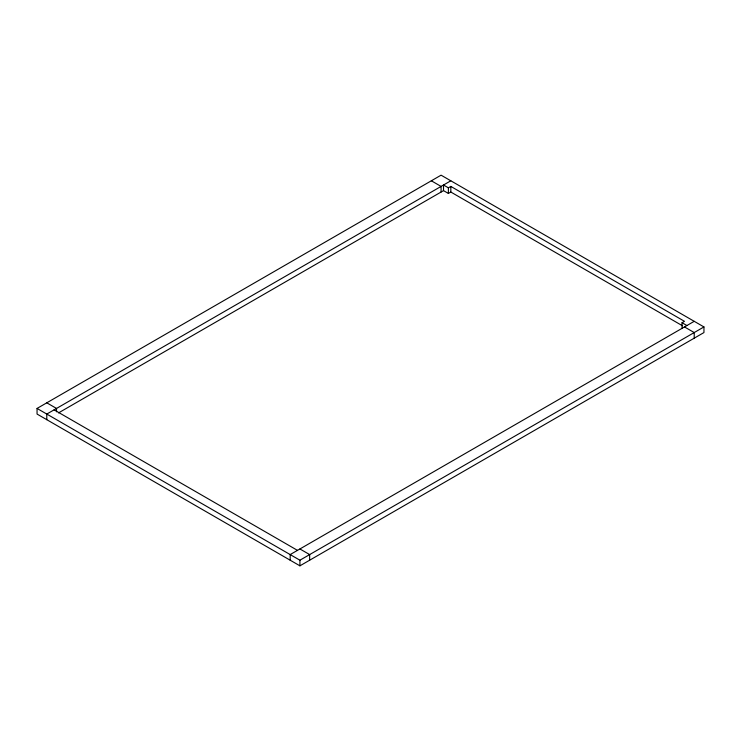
<?xml version="1.0" encoding="UTF-8"?>
<svg xmlns="http://www.w3.org/2000/svg" width="741" height="741" viewBox="0 0 741 741"><rect width="100%" height="100%" fill="white"/><g stroke="black" fill="none" stroke-linecap="round" stroke-linejoin="round"><path stroke-width="1.11" d="M37.05 408.439L441.08 175.172L703.95 326.938L703.95 332.561L299.92 565.828L37.05 414.062L37.05 408.439L299.92 560.205L703.95 326.938M450.824 180.795L46.785 414.062L46.785 419.684M58.52 412.904L443.516 190.632L448.388 193.438L450.824 192.039L682.48 325.781M443.516 190.632L443.516 185.009L448.388 187.825L450.824 186.417L684.48 321.316L682.044 322.724L682.044 328.346M694.215 321.316L290.176 554.583L290.176 560.205M682.044 322.724L686.916 325.531M431.345 180.795L441.08 186.417L441.08 192.039M684.48 326.938L694.215 332.561L694.215 338.183M46.785 402.817L56.52 408.439L56.52 411.811M299.92 548.961L309.655 554.583L309.655 560.205M54.084 409.847L297.484 550.368M450.824 186.417L450.824 192.039M448.388 187.825L448.388 193.438M299.92 560.205L299.92 565.828"/></g></svg>
